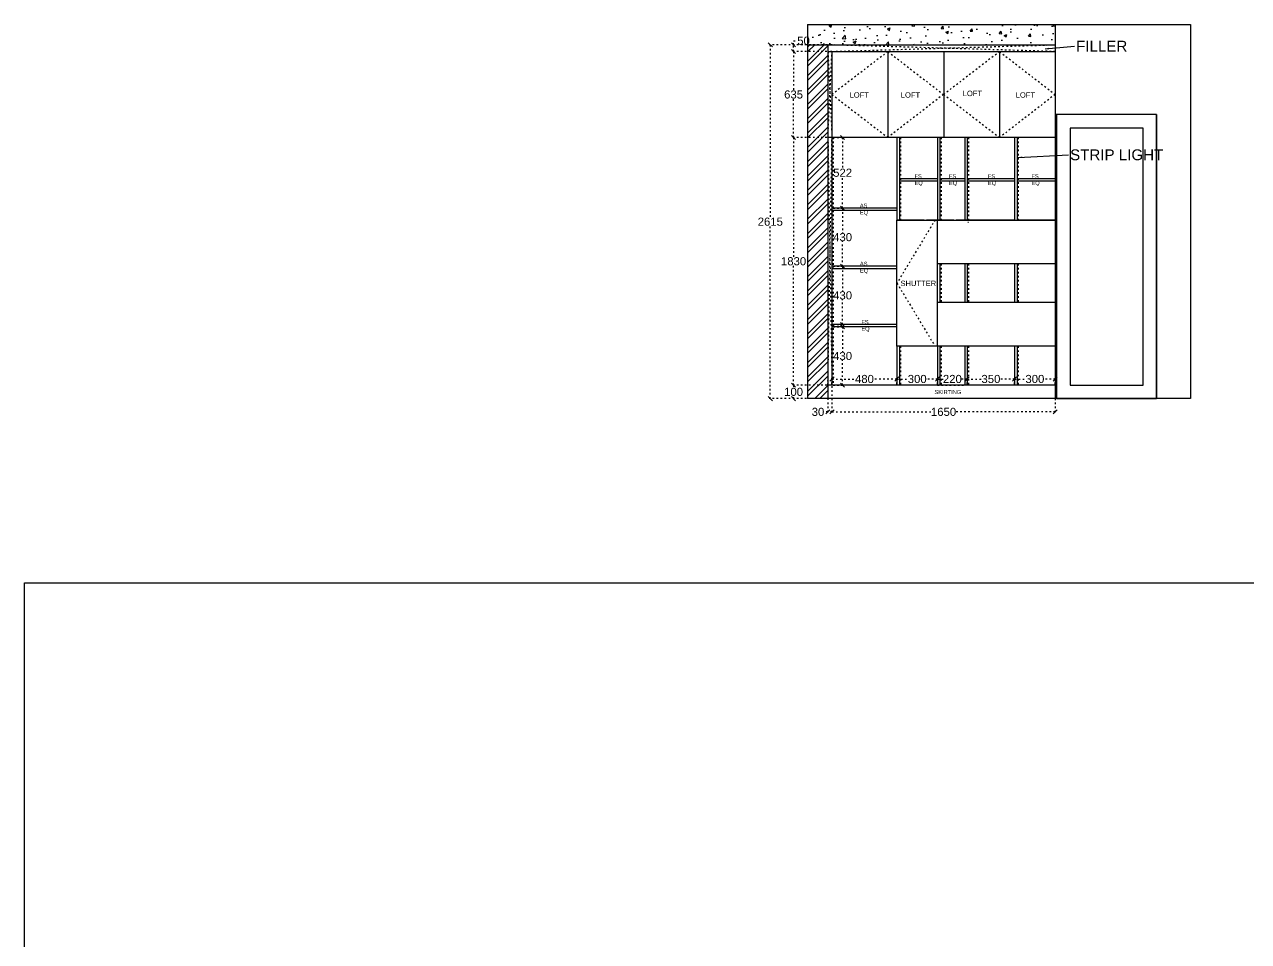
# Model space of a CAD drawing. Header units: millimetres. Extents: x 220712 to 1505573, y -354410 to 241923.
# Drawn here: x 268734 to 277783, y 126636 to 133413 of the extents above; entities that cross this region are included whole.
import ezdxf

# ---------------------------------------------------------------- set-up
doc = ezdxf.new("R2010")
doc.units = ezdxf.units.MM
doc.header["$MEASUREMENT"] = 0
doc.linetypes.add('ACAD_ISO03W100', pattern=[30, 12, -18])
doc.layers.add('Walls', color=253, linetype='Continuous')
doc.layers.add('Words', color=7, linetype='Continuous')
doc.styles.get("Standard").update_dxf_attribs({"font": 'arial.ttf'})
doc.dimstyles.get("Standard").update_dxf_attribs({"dimtxt": 60, "dimasz": 30, "dimexe": 7.75, "dimexo": 8.13, "dimgap": 0.63, "dimtad": 0, "dimtih": 1, "dimtoh": 1, "dimdec": 0, "dimzin": 0, "dimtxsty": 'Standard', "dimblk": 'OBLIQUE', "dimcen": 2.25, "dimclrd": 1, "dimclre": 1, "dimclrt": 1, "dimadec": 0, "dimazin": 0, "dimtfac": 1, "dimtdec": 0, "dimtofl": 0, "dimtmove": 0, "dimatfit": 3, "dimfxl": 1, "dimtolj": 1, "dimtzin": 0, "dimlwd": 30, "dimarcsym": 0})

# ---------------------------------------------------------------- blocks, each defined once
blk = doc.blocks.new('_Oblique')
at = {"color": 0, "linetype": 'ByBlock', "lineweight": -2}
blk.add_line((-0.5, -0.5), (0.5, 0.5), dxfattribs=at)
blk = doc.blocks.new('*D1237')
at = {"layer": 'Defpoints', "color": 0, "linetype": 'ACAD_ISO03W100', "transparency": 16777216}
for p in [(274419.8, 130748.2), (274673.8, 130748.2), (274673.8, 130648.2)]:
    blk.add_point(p, dxfattribs=at)
at = {"layer": 'Walls', "color": 1, "linetype": 'ACAD_ISO03W100', "lineweight": -2, "transparency": 16777216}
for p, q in [((274665.7, 130748.2), (274412.1, 130748.2)), ((274665.7, 130648.2), (274412.1, 130648.2))]:
    blk.add_line(p, q, dxfattribs=at)
at = {"layer": 'Walls', "color": 1, "linetype": 'ACAD_ISO03W100', "lineweight": 30, "transparency": 16777216}
for p, q in [((274419.8, 130748.2), (274419.8, 130729.4)), ((274419.8, 130648.2), (274419.8, 130666.9))]:
    blk.add_line(p, q, dxfattribs=at)
at = {"layer": 'Walls', "color": 1, "linetype": 'ACAD_ISO03W100', "lineweight": 30, "transparency": 16777216, "xscale": 30, "yscale": 30, "zscale": 30}
for p, rotation in [((274419.8, 130748.2), 90), ((274419.8, 130648.2), 270)]:
    blk.add_blockref('_Oblique', p, dxfattribs=dict(at, rotation=rotation))
at = {"layer": 'Walls', "color": 1, "linetype": 'ACAD_ISO03W100', "transparency": 16777216, "insert": (274419.8, 130698.2), "char_height": 60, "attachment_point": 5}
blk.add_mtext('\\A1;100', dxfattribs=at)
blk = doc.blocks.new('*D1238')
at = {"layer": 'Defpoints', "color": 0, "linetype": 'ACAD_ISO03W100', "transparency": 16777216}
for p in [(274419.8, 132578.2), (274673.8, 132578.2), (274673.8, 130748.2)]:
    blk.add_point(p, dxfattribs=at)
at = {"layer": 'Walls', "color": 1, "linetype": 'ACAD_ISO03W100', "lineweight": -2, "transparency": 16777216}
for p, q in [((274665.7, 132578.2), (274412.1, 132578.2)), ((274665.7, 130748.2), (274412.1, 130748.2))]:
    blk.add_line(p, q, dxfattribs=at)
at = {"layer": 'Walls', "color": 1, "linetype": 'ACAD_ISO03W100', "lineweight": 30, "transparency": 16777216}
for p, q in [((274419.8, 132578.2), (274419.8, 131694.4)), ((274419.8, 130748.2), (274419.8, 131631.9))]:
    blk.add_line(p, q, dxfattribs=at)
at = {"layer": 'Walls', "color": 1, "linetype": 'ACAD_ISO03W100', "lineweight": 30, "transparency": 16777216, "xscale": 30, "yscale": 30, "zscale": 30}
for p, rotation in [((274419.8, 132578.2), 90), ((274419.8, 130748.2), 270)]:
    blk.add_blockref('_Oblique', p, dxfattribs=dict(at, rotation=rotation))
at = {"layer": 'Walls', "color": 1, "linetype": 'ACAD_ISO03W100', "transparency": 16777216, "insert": (274419.8, 131663.2), "char_height": 60, "attachment_point": 5}
blk.add_mtext('\\A1;1830', dxfattribs=at)
blk = doc.blocks.new('*D1239')
at = {"layer": 'Defpoints', "color": 0, "linetype": 'ACAD_ISO03W100', "transparency": 16777216}
for p in [(274419.8, 133213.2), (274673.8, 133213.2), (274673.8, 132578.2)]:
    blk.add_point(p, dxfattribs=at)
at = {"layer": 'Walls', "color": 1, "linetype": 'ACAD_ISO03W100', "lineweight": -2, "transparency": 16777216}
for p, q in [((274665.7, 133213.2), (274412.1, 133213.2)), ((274665.7, 132578.2), (274412.1, 132578.2))]:
    blk.add_line(p, q, dxfattribs=at)
at = {"layer": 'Walls', "color": 1, "linetype": 'ACAD_ISO03W100', "lineweight": 30, "transparency": 16777216}
for p, q in [((274419.8, 133213.2), (274419.8, 132926.9)), ((274419.8, 132578.2), (274419.8, 132864.4))]:
    blk.add_line(p, q, dxfattribs=at)
at = {"layer": 'Walls', "color": 1, "linetype": 'ACAD_ISO03W100', "lineweight": 30, "transparency": 16777216, "xscale": 30, "yscale": 30, "zscale": 30}
for p, rotation in [((274419.8, 133213.2), 90), ((274419.8, 132578.2), 270)]:
    blk.add_blockref('_Oblique', p, dxfattribs=dict(at, rotation=rotation))
at = {"layer": 'Walls', "color": 1, "linetype": 'ACAD_ISO03W100', "transparency": 16777216, "insert": (274419.8, 132895.7), "char_height": 60, "attachment_point": 5}
blk.add_mtext('\\A1;635', dxfattribs=at)
blk = doc.blocks.new('*D1240')
at = {"layer": 'Defpoints', "color": 0, "linetype": 'ACAD_ISO03W100', "transparency": 16777216}
for p in [(274419.8, 133263.1), (274675.3, 133263.1), (274673.8, 133213.2)]:
    blk.add_point(p, dxfattribs=at)
at = {"layer": 'Walls', "color": 1, "linetype": 'ACAD_ISO03W100', "lineweight": -2, "transparency": 16777216}
for p, q in [((274667.2, 133263.1), (274412.1, 133263.1)), ((274665.7, 133213.2), (274412.1, 133213.2))]:
    blk.add_line(p, q, dxfattribs=at)
at = {"layer": 'Walls', "color": 1, "linetype": 'ACAD_ISO03W100', "lineweight": 30, "transparency": 16777216}
for p, q in [((274419.8, 133263.1), (274419.8, 133293.1)), ((274419.8, 133293.1), (274449.8, 133293.1)), ((274419.8, 133213.2), (274419.8, 133263.1))]:
    blk.add_line(p, q, dxfattribs=at)
at = {"layer": 'Walls', "color": 1, "linetype": 'ACAD_ISO03W100', "lineweight": 30, "transparency": 16777216, "xscale": 30, "yscale": 30, "zscale": 30}
for p, rotation in [((274419.8, 133263.1), 90), ((274419.8, 133213.2), 270)]:
    blk.add_blockref('_Oblique', p, dxfattribs=dict(at, rotation=rotation))
at = {"layer": 'Walls', "color": 1, "linetype": 'ACAD_ISO03W100', "transparency": 16777216, "insert": (274493.3, 133293.1), "char_height": 60, "attachment_point": 5}
blk.add_mtext('\\A1;50', dxfattribs=at)
blk = doc.blocks.new('*D1241')
at = {"layer": 'Defpoints', "color": 0, "linetype": 'ACAD_ISO03W100', "transparency": 16777216}
for p in [(274673.8, 130748.6), (274703.8, 130748.2), (274673.8, 130550.2)]:
    blk.add_point(p, dxfattribs=at)
at = {"layer": 'Walls', "color": 1, "linetype": 'ACAD_ISO03W100', "lineweight": -2, "transparency": 16777216}
for p, q in [((274673.8, 130740.5), (274673.8, 130542.4)), ((274703.8, 130740), (274703.8, 130542.4))]:
    blk.add_line(p, q, dxfattribs=at)
at = {"layer": 'Walls', "color": 1, "linetype": 'ACAD_ISO03W100', "lineweight": 30, "transparency": 16777216}
for p, q in [((274673.8, 130550.2), (274643.8, 130550.2)), ((274703.8, 130550.2), (274673.8, 130550.2))]:
    blk.add_line(p, q, dxfattribs=at)
at = {"layer": 'Walls', "color": 1, "linetype": 'ACAD_ISO03W100', "lineweight": 30, "transparency": 16777216, "xscale": 30, "yscale": 30, "zscale": 30, "rotation": 180}
blk.add_blockref('_Oblique', (274673.8, 130550.2), dxfattribs=at)
at = {"layer": 'Walls', "color": 1, "linetype": 'ACAD_ISO03W100', "lineweight": 30, "transparency": 16777216, "xscale": 30, "yscale": 30, "zscale": 30}
blk.add_blockref('_Oblique', (274703.8, 130550.2), dxfattribs=at)
at = {"layer": 'Walls', "color": 1, "linetype": 'ACAD_ISO03W100', "transparency": 16777216, "insert": (274600.4, 130550.2), "char_height": 60, "attachment_point": 5}
blk.add_mtext('\\A1;30', dxfattribs=at)
blk = doc.blocks.new('*D1242')
at = {"layer": 'Defpoints', "color": 0, "linetype": 'ACAD_ISO03W100', "transparency": 16777216}
for p in [(274703.8, 130748.2), (276353.8, 130748.2), (276353.8, 130550.2)]:
    blk.add_point(p, dxfattribs=at)
at = {"layer": 'Walls', "color": 1, "linetype": 'ACAD_ISO03W100', "lineweight": -2, "transparency": 16777216}
for p, q in [((274703.8, 130740), (274703.8, 130542.4)), ((276353.8, 130740), (276353.8, 130542.4))]:
    blk.add_line(p, q, dxfattribs=at)
at = {"layer": 'Walls', "color": 1, "linetype": 'ACAD_ISO03W100', "lineweight": 30, "transparency": 16777216}
for p, q in [((274703.8, 130550.2), (275441.5, 130550.2)), ((276353.8, 130550.2), (275616.1, 130550.2))]:
    blk.add_line(p, q, dxfattribs=at)
at = {"layer": 'Walls', "color": 1, "linetype": 'ACAD_ISO03W100', "lineweight": 30, "transparency": 16777216, "xscale": 30, "yscale": 30, "zscale": 30, "rotation": 180}
blk.add_blockref('_Oblique', (274703.8, 130550.2), dxfattribs=at)
at = {"layer": 'Walls', "color": 1, "linetype": 'ACAD_ISO03W100', "lineweight": 30, "transparency": 16777216, "xscale": 30, "yscale": 30, "zscale": 30}
blk.add_blockref('_Oblique', (276353.8, 130550.2), dxfattribs=at)
at = {"layer": 'Walls', "color": 1, "linetype": 'ACAD_ISO03W100', "transparency": 16777216, "insert": (275528.8, 130550.2), "char_height": 60, "attachment_point": 5}
blk.add_mtext('\\A1;1650', dxfattribs=at)
blk = doc.blocks.new('*D1232')
at = {"layer": 'Defpoints', "color": 0, "linetype": 'ACAD_ISO03W100', "transparency": 16777216}
for p in [(275183.8, 130793.2), (274703.8, 130748.2), (275183.8, 130748.2)]:
    blk.add_point(p, dxfattribs=at)
at = {"layer": 'Walls', "color": 1, "linetype": 'ACAD_ISO03W100', "lineweight": -2, "transparency": 16777216}
for p, q in [((274703.8, 130756.3), (274703.8, 130800.9)), ((275183.8, 130756.3), (275183.8, 130800.9))]:
    blk.add_line(p, q, dxfattribs=at)
at = {"layer": 'Walls', "color": 1, "linetype": 'ACAD_ISO03W100', "lineweight": 30, "transparency": 16777216}
for p, q in [((274703.8, 130793.2), (274875.8, 130793.2)), ((275183.8, 130793.2), (275011.8, 130793.2))]:
    blk.add_line(p, q, dxfattribs=at)
at = {"layer": 'Walls', "color": 1, "linetype": 'ACAD_ISO03W100', "lineweight": 30, "transparency": 16777216, "xscale": 30, "yscale": 30, "zscale": 30, "rotation": 180}
blk.add_blockref('_Oblique', (274703.8, 130793.2), dxfattribs=at)
at = {"layer": 'Walls', "color": 1, "linetype": 'ACAD_ISO03W100', "lineweight": 30, "transparency": 16777216, "xscale": 30, "yscale": 30, "zscale": 30}
blk.add_blockref('_Oblique', (275183.8, 130793.2), dxfattribs=at)
at = {"layer": 'Walls', "color": 1, "linetype": 'ACAD_ISO03W100', "transparency": 16777216, "insert": (274943.8, 130793.2), "char_height": 60, "attachment_point": 5}
blk.add_mtext('\\A1;480', dxfattribs=at)
blk = doc.blocks.new('*D1233')
at = {"layer": 'Defpoints', "color": 0, "linetype": 'ACAD_ISO03W100', "transparency": 16777216}
for p in [(275483.8, 130793.2), (275183.8, 130748.2), (275483.8, 130748.2)]:
    blk.add_point(p, dxfattribs=at)
at = {"layer": 'Walls', "color": 1, "linetype": 'ACAD_ISO03W100', "lineweight": -2, "transparency": 16777216}
for p, q in [((275183.8, 130756.3), (275183.8, 130800.9)), ((275483.8, 130756.3), (275483.8, 130800.9))]:
    blk.add_line(p, q, dxfattribs=at)
at = {"layer": 'Walls', "color": 1, "linetype": 'ACAD_ISO03W100', "lineweight": 30, "transparency": 16777216}
for p, q in [((275183.8, 130793.2), (275267, 130793.2)), ((275483.8, 130793.2), (275400.6, 130793.2))]:
    blk.add_line(p, q, dxfattribs=at)
at = {"layer": 'Walls', "color": 1, "linetype": 'ACAD_ISO03W100', "lineweight": 30, "transparency": 16777216, "xscale": 30, "yscale": 30, "zscale": 30, "rotation": 180}
blk.add_blockref('_Oblique', (275183.8, 130793.2), dxfattribs=at)
at = {"layer": 'Walls', "color": 1, "linetype": 'ACAD_ISO03W100', "lineweight": 30, "transparency": 16777216, "xscale": 30, "yscale": 30, "zscale": 30}
blk.add_blockref('_Oblique', (275483.8, 130793.2), dxfattribs=at)
at = {"layer": 'Walls', "color": 1, "linetype": 'ACAD_ISO03W100', "transparency": 16777216, "insert": (275333.8, 130793.2), "char_height": 60, "attachment_point": 5}
blk.add_mtext('\\A1;300', dxfattribs=at)
blk = doc.blocks.new('*D1243')
at = {"layer": 'Defpoints', "color": 0, "linetype": 'ACAD_ISO03W100', "transparency": 16777216}
for p in [(276053.8, 130793.2), (275703.8, 130748.2), (276053.8, 130748.2)]:
    blk.add_point(p, dxfattribs=at)
at = {"layer": 'Walls', "color": 1, "linetype": 'ACAD_ISO03W100', "lineweight": -2, "transparency": 16777216}
for p, q in [((275703.8, 130756.3), (275703.8, 130800.9)), ((276053.8, 130756.3), (276053.8, 130800.9))]:
    blk.add_line(p, q, dxfattribs=at)
at = {"layer": 'Walls', "color": 1, "linetype": 'ACAD_ISO03W100', "lineweight": 30, "transparency": 16777216}
for p, q in [((275703.8, 130793.2), (275812, 130793.2)), ((276053.8, 130793.2), (275945.6, 130793.2))]:
    blk.add_line(p, q, dxfattribs=at)
at = {"layer": 'Walls', "color": 1, "linetype": 'ACAD_ISO03W100', "lineweight": 30, "transparency": 16777216, "xscale": 30, "yscale": 30, "zscale": 30, "rotation": 180}
blk.add_blockref('_Oblique', (275703.8, 130793.2), dxfattribs=at)
at = {"layer": 'Walls', "color": 1, "linetype": 'ACAD_ISO03W100', "lineweight": 30, "transparency": 16777216, "xscale": 30, "yscale": 30, "zscale": 30}
blk.add_blockref('_Oblique', (276053.8, 130793.2), dxfattribs=at)
at = {"layer": 'Walls', "color": 1, "linetype": 'ACAD_ISO03W100', "transparency": 16777216, "insert": (275878.8, 130793.2), "char_height": 60, "attachment_point": 5}
blk.add_mtext('\\A1;350', dxfattribs=at)
blk = doc.blocks.new('*D1234')
at = {"layer": 'Defpoints', "color": 0, "linetype": 'ACAD_ISO03W100', "transparency": 16777216}
for p in [(276353.8, 130793.2), (276053.8, 130748.2), (276353.8, 130748.2)]:
    blk.add_point(p, dxfattribs=at)
at = {"layer": 'Walls', "color": 1, "linetype": 'ACAD_ISO03W100', "lineweight": -2, "transparency": 16777216}
for p, q in [((276053.8, 130756.3), (276053.8, 130800.9)), ((276353.8, 130756.3), (276353.8, 130800.9))]:
    blk.add_line(p, q, dxfattribs=at)
at = {"layer": 'Walls', "color": 1, "linetype": 'ACAD_ISO03W100', "lineweight": 30, "transparency": 16777216}
for p, q in [((276053.8, 130793.2), (276137, 130793.2)), ((276353.8, 130793.2), (276270.6, 130793.2))]:
    blk.add_line(p, q, dxfattribs=at)
at = {"layer": 'Walls', "color": 1, "linetype": 'ACAD_ISO03W100', "lineweight": 30, "transparency": 16777216, "xscale": 30, "yscale": 30, "zscale": 30, "rotation": 180}
blk.add_blockref('_Oblique', (276053.8, 130793.2), dxfattribs=at)
at = {"layer": 'Walls', "color": 1, "linetype": 'ACAD_ISO03W100', "lineweight": 30, "transparency": 16777216, "xscale": 30, "yscale": 30, "zscale": 30}
blk.add_blockref('_Oblique', (276353.8, 130793.2), dxfattribs=at)
at = {"layer": 'Walls', "color": 1, "linetype": 'ACAD_ISO03W100', "transparency": 16777216, "insert": (276203.8, 130793.2), "char_height": 60, "attachment_point": 5}
blk.add_mtext('\\A1;300', dxfattribs=at)
blk = doc.blocks.new('*D1235')
at = {"layer": 'Defpoints', "color": 0, "linetype": 'ACAD_ISO03W100', "transparency": 16777216}
for p in [(274703.8, 131178.2), (274782.3, 131178.2), (274703.8, 130748.2)]:
    blk.add_point(p, dxfattribs=at)
at = {"layer": 'Walls', "color": 1, "linetype": 'ACAD_ISO03W100', "lineweight": -2, "transparency": 16777216}
for p, q in [((274712, 131178.2), (274790.1, 131178.2)), ((274712, 130748.2), (274790.1, 130748.2))]:
    blk.add_line(p, q, dxfattribs=at)
at = {"layer": 'Walls', "color": 1, "linetype": 'ACAD_ISO03W100', "lineweight": 30, "transparency": 16777216}
for p, q in [((274782.3, 131178.2), (274782.3, 130994.4)), ((274782.3, 130748.2), (274782.3, 130931.9))]:
    blk.add_line(p, q, dxfattribs=at)
at = {"layer": 'Walls', "color": 1, "linetype": 'ACAD_ISO03W100', "lineweight": 30, "transparency": 16777216, "xscale": 30, "yscale": 30, "zscale": 30}
for p, rotation in [((274782.3, 131178.2), 90), ((274782.3, 130748.2), 270)]:
    blk.add_blockref('_Oblique', p, dxfattribs=dict(at, rotation=rotation))
at = {"layer": 'Walls', "color": 1, "linetype": 'ACAD_ISO03W100', "transparency": 16777216, "insert": (274782.3, 130963.2), "char_height": 60, "attachment_point": 5}
blk.add_mtext('\\A1;430', dxfattribs=at)
blk = doc.blocks.new('*D1244')
at = {"layer": 'Defpoints', "color": 0, "linetype": 'ACAD_ISO03W100', "transparency": 16777216}
for p in [(274703.8, 131626.2), (274782.3, 131626.2), (274703.8, 131196.2)]:
    blk.add_point(p, dxfattribs=at)
at = {"layer": 'Walls', "color": 1, "linetype": 'ACAD_ISO03W100', "lineweight": -2, "transparency": 16777216}
for p, q in [((274712, 131626.2), (274790.1, 131626.2)), ((274712, 131196.2), (274790.1, 131196.2))]:
    blk.add_line(p, q, dxfattribs=at)
at = {"layer": 'Walls', "color": 1, "linetype": 'ACAD_ISO03W100', "lineweight": 30, "transparency": 16777216}
for p, q in [((274782.3, 131626.2), (274782.3, 131442.4)), ((274782.3, 131196.2), (274782.3, 131379.9))]:
    blk.add_line(p, q, dxfattribs=at)
at = {"layer": 'Walls', "color": 1, "linetype": 'ACAD_ISO03W100', "lineweight": 30, "transparency": 16777216, "xscale": 30, "yscale": 30, "zscale": 30}
for p, rotation in [((274782.3, 131626.2), 90), ((274782.3, 131196.2), 270)]:
    blk.add_blockref('_Oblique', p, dxfattribs=dict(at, rotation=rotation))
at = {"layer": 'Walls', "color": 1, "linetype": 'ACAD_ISO03W100', "transparency": 16777216, "insert": (274782.3, 131411.2), "char_height": 60, "attachment_point": 5}
blk.add_mtext('\\A1;430', dxfattribs=at)
blk = doc.blocks.new('*D1236')
at = {"layer": 'Defpoints', "color": 0, "linetype": 'ACAD_ISO03W100', "transparency": 16777216}
for p in [(274703.8, 132056.2), (274782.3, 132056.2), (274703.8, 131626.2)]:
    blk.add_point(p, dxfattribs=at)
at = {"layer": 'Walls', "color": 1, "linetype": 'ACAD_ISO03W100', "lineweight": -2, "transparency": 16777216}
for p, q in [((274712, 132056.2), (274790.1, 132056.2)), ((274712, 131626.2), (274790.1, 131626.2))]:
    blk.add_line(p, q, dxfattribs=at)
at = {"layer": 'Walls', "color": 1, "linetype": 'ACAD_ISO03W100', "lineweight": 30, "transparency": 16777216}
for p, q in [((274782.3, 132056.2), (274782.3, 131872.4)), ((274782.3, 131626.2), (274782.3, 131809.9))]:
    blk.add_line(p, q, dxfattribs=at)
at = {"layer": 'Walls', "color": 1, "linetype": 'ACAD_ISO03W100', "lineweight": 30, "transparency": 16777216, "xscale": 30, "yscale": 30, "zscale": 30}
for p, rotation in [((274782.3, 132056.2), 90), ((274782.3, 131626.2), 270)]:
    blk.add_blockref('_Oblique', p, dxfattribs=dict(at, rotation=rotation))
at = {"layer": 'Walls', "color": 1, "linetype": 'ACAD_ISO03W100', "transparency": 16777216, "insert": (274782.3, 131841.2), "char_height": 60, "attachment_point": 5}
blk.add_mtext('\\A1;430', dxfattribs=at)
blk = doc.blocks.new('*D1245')
at = {"layer": 'Defpoints', "color": 0, "linetype": 'ACAD_ISO03W100', "transparency": 16777216}
for p in [(274523.8, 133263.2), (274247.8, 130648.2), (274673.8, 130648.2)]:
    blk.add_point(p, dxfattribs=at)
at = {"layer": 'Walls', "color": 1, "linetype": 'ACAD_ISO03W100', "lineweight": -2, "transparency": 16777216}
for p, q in [((274515.7, 133263.2), (274240.1, 133263.2)), ((274665.7, 130648.2), (274240.1, 130648.2))]:
    blk.add_line(p, q, dxfattribs=at)
at = {"layer": 'Walls', "color": 1, "linetype": 'ACAD_ISO03W100', "lineweight": 30, "transparency": 16777216}
for p, q in [((274247.8, 133263.2), (274247.8, 131986.9)), ((274247.8, 130648.2), (274247.8, 131924.4))]:
    blk.add_line(p, q, dxfattribs=at)
at = {"layer": 'Walls', "color": 1, "linetype": 'ACAD_ISO03W100', "lineweight": 30, "transparency": 16777216, "xscale": 30, "yscale": 30, "zscale": 30}
for p, rotation in [((274247.8, 133263.2), 90), ((274247.8, 130648.2), 270)]:
    blk.add_blockref('_Oblique', p, dxfattribs=dict(at, rotation=rotation))
at = {"layer": 'Walls', "color": 1, "linetype": 'ACAD_ISO03W100', "transparency": 16777216, "insert": (274247.8, 131955.7), "char_height": 60, "attachment_point": 5}
blk.add_mtext('\\A1;2615', dxfattribs=at)
blk = doc.blocks.new('*D1246')
at = {"layer": 'Defpoints', "color": 0, "linetype": 'ACAD_ISO03W100', "transparency": 16777216}
for p in [(275703.8, 130793.2), (275483.8, 130748.2), (275703.8, 130748.2)]:
    blk.add_point(p, dxfattribs=at)
at = {"layer": 'Walls', "color": 1, "linetype": 'ACAD_ISO03W100', "lineweight": -2, "transparency": 16777216}
for p, q in [((275483.8, 130756.3), (275483.8, 130800.9)), ((275703.8, 130756.3), (275703.8, 130800.9))]:
    blk.add_line(p, q, dxfattribs=at)
at = {"layer": 'Walls', "color": 1, "linetype": 'ACAD_ISO03W100', "lineweight": 30, "transparency": 16777216}
for p, q in [((275483.8, 130793.2), (275526.5, 130793.2)), ((275703.8, 130793.2), (275661.1, 130793.2))]:
    blk.add_line(p, q, dxfattribs=at)
at = {"layer": 'Walls', "color": 1, "linetype": 'ACAD_ISO03W100', "lineweight": 30, "transparency": 16777216, "xscale": 30, "yscale": 30, "zscale": 30, "rotation": 180}
blk.add_blockref('_Oblique', (275483.8, 130793.2), dxfattribs=at)
at = {"layer": 'Walls', "color": 1, "linetype": 'ACAD_ISO03W100', "lineweight": 30, "transparency": 16777216, "xscale": 30, "yscale": 30, "zscale": 30}
blk.add_blockref('_Oblique', (275703.8, 130793.2), dxfattribs=at)
at = {"layer": 'Walls', "color": 1, "linetype": 'ACAD_ISO03W100', "transparency": 16777216, "insert": (275593.8, 130793.2), "char_height": 60, "attachment_point": 5}
blk.add_mtext('\\A1;220', dxfattribs=at)
blk = doc.blocks.new('*D1247')
at = {"layer": 'Defpoints', "color": 0, "linetype": 'ACAD_ISO03W100', "transparency": 16777216}
for p in [(274703.8, 132578.2), (274782.3, 132578.2), (274703.8, 132056.2)]:
    blk.add_point(p, dxfattribs=at)
at = {"layer": 'Walls', "color": 1, "linetype": 'ACAD_ISO03W100', "lineweight": -2, "transparency": 16777216}
for p, q in [((274712, 132578.2), (274790.1, 132578.2)), ((274712, 132056.2), (274790.1, 132056.2))]:
    blk.add_line(p, q, dxfattribs=at)
at = {"layer": 'Walls', "color": 1, "linetype": 'ACAD_ISO03W100', "lineweight": 30, "transparency": 16777216}
for p, q in [((274782.3, 132578.2), (274782.3, 132348.4)), ((274782.3, 132056.2), (274782.3, 132285.9))]:
    blk.add_line(p, q, dxfattribs=at)
at = {"layer": 'Walls', "color": 1, "linetype": 'ACAD_ISO03W100', "lineweight": 30, "transparency": 16777216, "xscale": 30, "yscale": 30, "zscale": 30}
for p, rotation in [((274782.3, 132578.2), 90), ((274782.3, 132056.2), 270)]:
    blk.add_blockref('_Oblique', p, dxfattribs=dict(at, rotation=rotation))
at = {"layer": 'Walls', "color": 1, "linetype": 'ACAD_ISO03W100', "transparency": 16777216, "insert": (274782.3, 132317.2), "char_height": 60, "attachment_point": 5}
blk.add_mtext('\\A1;522', dxfattribs=at)

msp = doc.modelspace()

# ---------------------------------------------------------------- hatches: boundary and pattern name
at = {"layer": 'Walls', "true_color": 0x939598}
h = msp.add_hatch(dxfattribs=at)
h.set_pattern_fill('AR-CONC', color=252, scale=30)
h.set_pattern_definition([(50, (546.33, 6912.65), (215.17805, -18.82564), [22.5, -247.5]), (355, (546.33, 6912.65), (-41.6254, 225.65764), [18, -198]), (100.451444, (564.26, 6911.09), (173.55265, 206.832), [19.12206, -210.34263]), (46.1842, (546.33, 6972.65), (320.1724, -49.65578), [33.75, -371.25]), (96.63564, (573, 6968.52), (280.39858, 292.23558), [28.6831, -315.51413]), (351.18416, (546.33, 6972.65), (280.3986, 292.23558), [27, -297]), (21, (576.33, 6957.65), (179.07212, -120.78567), [22.5, -247.5]), (326, (576.33, 6957.65), (72.9946, 217.54501), [18, -198]), (71.451445, (591.25, 6947.59), (252.06671, 96.75935), [19.12206, -210.34263]), (37.5, (546.33, 6912.655), (3.647957, 99.868156), [0, -195.6, 0, -201, 0, -198.75]), (7.5, (546.33, 6912.65), (78.92086, 118.323514), [0, -114.6, 0, -191.1, 0, -75.75]), (327.5, (479.43, 6912.655), (160.14673, -6.766462), [0, -75, 0, -234, 0, -310.5]), (317.5, (449.43, 6912.65), (174.95585, 30.031495), [0, -97.5, 0, -155.4, 0, -220.5])])
h.paths.add_polyline_path([(276353.8, 133413.2), (274523.8, 133413.2), (274523.8, 133263.2), (276353.8, 133263.2)])
at = {"layer": 'Walls', "true_color": 0xc7c8ca}
h = msp.add_hatch(dxfattribs=at)
h.set_pattern_fill('ANSI32', color=9, scale=200)
h.set_pattern_definition([(45, (546.33, 6912.655), (-53.033009, 53.033009), []), (45, (581.68, 6912.655), (-53.033009, 53.033009), [])])
h.paths.add_polyline_path([(274673.8, 133263.2), (274523.8, 133263.2), (274523.8, 130648.2), (274673.8, 130648.2)])

# ---------------------------------------------------------------- linework, layer by layer
at = {"layer": 'Walls', "color": 18, "true_color": 0x000000}
for p, q in [((274523.8, 133413.2), (277353.8, 133413.2)), ((274523.8, 133413.2), (274523.8, 130648.2)), ((276353.8, 133413.2), (276353.8, 132578.2)), ((277353.8, 133413.2), (277353.8, 130648.2)), ((274523.8, 133263.2), (276353.8, 133263.2)), ((274673.8, 133263.2), (274673.8, 130648.2)), ((274673.8, 133213.2), (276353.8, 133213.2)), ((274703.8, 133213.2), (274703.8, 130748.2)), ((275116.8, 133213.2), (275116.8, 132578.2)), ((275529.8, 133213.2), (275529.8, 132578.2)), ((275942.8, 133213.2), (275942.8, 132578.2)), ((276353.8, 132578.2), (274673.8, 132578.2)), ((275183.8, 132578.2), (275183.8, 131968.2)), ((275201.8, 132578.2), (275201.8, 131968.2)), ((275483.8, 132578.2), (275483.8, 131968.2)), ((275501.8, 132578.2), (275501.8, 131968.2)), ((275685.8, 132578.2), (275685.8, 131968.2)), ((275703.8, 132578.2), (275703.8, 131968.2)), ((276053.8, 132578.2), (276053.8, 131968.2)), ((276071.8, 132578.2), (276071.8, 131968.2)), ((276353.8, 132578.2), (276353.8, 130648.2)), ((275483.8, 132273.2), (275201.8, 132273.2)), ((275483.8, 132255.2), (275201.8, 132255.2)), ((275685.8, 132273.2), (275501.8, 132273.2)), ((275685.8, 132255.2), (275501.8, 132255.2)), ((276053.8, 132273.2), (275703.8, 132273.2)), ((276053.8, 132255.2), (275703.8, 132255.2)), ((276353.8, 132273.2), (276071.8, 132273.2)), ((276353.8, 132255.2), (276071.8, 132255.2)), ((275183.8, 132056.2), (274703.8, 132056.2)), ((275183.8, 132056.2), (274703.8, 132056.2)), ((275183.8, 132038.2), (274703.8, 132038.2)), ((275385.8, 131968.2), (275183.8, 131968.2)), ((275603.8, 131968.2), (275403.8, 131968.2)), ((276053.8, 131968.2), (275621.8, 131968.2)), ((276353.8, 131968.2), (276071.8, 131968.2)), ((275183.8, 131626.2), (274703.8, 131626.2)), ((275183.8, 131608.2), (274703.8, 131608.2)), ((275501.8, 131645.2), (275501.8, 131358.2)), ((276053.8, 131645.2), (275621.8, 131645.2)), ((275685.8, 131645.2), (275685.8, 131358.2)), ((275703.8, 131645.2), (275703.8, 131358.2)), ((276053.8, 131645.2), (276053.8, 131358.2)), ((276071.8, 131645.2), (276071.8, 131358.2)), ((276353.8, 131645.2), (276071.8, 131645.2)), ((275621.8, 131358.2), (275483.8, 131358.2)), ((276071.8, 131358.2), (275621.8, 131358.2)), ((276353.8, 131358.2), (276071.8, 131358.2)), ((276353.8, 131358.2), (276353.8, 131035.2)), ((275183.8, 131196.2), (274703.8, 131196.2)), ((275183.8, 131178.2), (274703.8, 131178.2)), ((275385.8, 131035.2), (275183.8, 131035.2)), ((275183.8, 131035.2), (275183.8, 130748.2)), ((275201.8, 131035.2), (275201.8, 130748.2)), ((276353.8, 131035.2), (275385.8, 131035.2)), ((275603.8, 131035.2), (275403.8, 131035.2)), ((275483.8, 131035.2), (275483.8, 130748.2)), ((275483.8, 131035.2), (275483.8, 130748.2)), ((275501.8, 131035.2), (275501.8, 130748.2)), ((275501.8, 131035.2), (275501.8, 130748.2)), ((276053.8, 131035.2), (275621.8, 131035.2)), ((275685.8, 131035.2), (275685.8, 130748.2)), ((275703.8, 131035.2), (275703.8, 130748.2)), ((275703.8, 131035.2), (275703.8, 130748.2)), ((276053.8, 131035.2), (276053.8, 130748.2)), ((276071.8, 131035.2), (276071.8, 130748.2)), ((276353.8, 131035.2), (276071.8, 131035.2)), ((276353.8, 130748.2), (274673.8, 130748.2)), ((277353.8, 130648.2), (274523.8, 130648.2))]:
    msp.add_line(p, q, dxfattribs=at)
at = {"layer": 'Walls', "color": 9, "true_color": 0xc7c8ca}
for q in [(276353.8, 132748.2), (277103.8, 130648.2)]:
    msp.add_line((277103.8, 132748.2), q, dxfattribs=at)
at = {"layer": 'Walls', "color": 40, "linetype": 'ACAD_ISO03W100', "true_color": 0xf8d731}
for p, q in [((274708.8, 132578.2), (274708.8, 130748.2)), ((274710.8, 132578.2), (274710.8, 130748.2)), ((274712.8, 132578.2), (274712.8, 130748.2)), ((275206.8, 132578.2), (275206.8, 131968.2)), ((275208.8, 132578.2), (275208.8, 131968.2)), ((275210.8, 132578.2), (275210.8, 131968.2)), ((275506.8, 132578.2), (275506.8, 131968.2)), ((275508.8, 132578.2), (275508.8, 131968.2)), ((275510.8, 132578.2), (275510.8, 131968.2)), ((275708.8, 132578.2), (275708.8, 131968.2)), ((275710.8, 132578.2), (275710.8, 131968.2)), ((275712.8, 132578.2), (275712.8, 131968.2)), ((276076.8, 132578.2), (276076.8, 131968.2)), ((276078.8, 132578.2), (276078.8, 131968.2)), ((276080.8, 132578.2), (276080.8, 131968.2)), ((275506.8, 131645.2), (275506.8, 131358.2)), ((275508.8, 131645.2), (275508.8, 131358.2)), ((275510.8, 131645.2), (275510.8, 131358.2)), ((275708.8, 131645.2), (275708.8, 131358.2)), ((275710.8, 131645.2), (275710.8, 131358.2)), ((275712.8, 131645.2), (275712.8, 131358.2)), ((276076.8, 131645.2), (276076.8, 131358.2)), ((276078.8, 131645.2), (276078.8, 131358.2)), ((276080.8, 131645.2), (276080.8, 131358.2)), ((275206.8, 131035.2), (275206.8, 130748.2)), ((275208.8, 131035.2), (275208.8, 130748.2)), ((275210.8, 131035.2), (275210.8, 130748.2)), ((275506.8, 131035.2), (275506.8, 130748.2)), ((275508.8, 131035.2), (275508.8, 130748.2)), ((275510.8, 131035.2), (275510.8, 130748.2)), ((275708.8, 131035.2), (275708.8, 130748.2)), ((275710.8, 131035.2), (275710.8, 130748.2)), ((275712.8, 131035.2), (275712.8, 130748.2)), ((276076.8, 131035.2), (276076.8, 130748.2)), ((276078.8, 131035.2), (276078.8, 130748.2)), ((276080.8, 131035.2), (276080.8, 130748.2))]:
    msp.add_line(p, q, dxfattribs=at)
at = {"layer": 'Walls', "color": 9, "linetype": 'ACAD_ISO03W100', "true_color": 0xc7c8ca}
msp.add_line((275712.8, 131950.2), (275708.8, 131950.2), dxfattribs=at)
at = {"layer": 'Walls', "color": 240, "linetype": 'ACAD_ISO03W100', "true_color": 0xed1f24}
for points in [[(274673.8, 133213.2), (276353.8, 133263.2), (276353.8, 133213.2), (274673.8, 133263.2)], [(274673.8, 132578.2), (274703.8, 133213.2), (274673.8, 133213.2), (274703.8, 132578.2)], [(274673.8, 130748.2), (274703.8, 132578.2), (274673.8, 132578.2), (274703.8, 130748.2)]]:
    msp.add_lwpolyline(points, dxfattribs=at)
at = {"layer": 'Walls', "color": 252, "linetype": 'ACAD_ISO03W100', "true_color": 0x939598}
for points in [[(275116.8, 133213.2), (274703.8, 132895.7), (275116.8, 132578.2)], [(275116.8, 133213.2), (275527.8, 132895.7), (275116.8, 132578.2)], [(275942.8, 133213.2), (275529.8, 132895.7), (275942.8, 132578.2)], [(275942.8, 133213.2), (276353.8, 132895.7), (275942.8, 132578.2)], [(275465.8, 131968.2), (275183.8, 131501.7), (275465.8, 131035.2)]]:
    msp.add_lwpolyline(points, dxfattribs=at)
at = {"layer": 'Walls', "color": 9, "true_color": 0xc7c8ca}
for points in [[(277103.8, 132748.2), (276364.3, 132748.2), (276364.3, 130648.2), (277103.8, 130648.2)], [(277003.8, 132648.2), (276464.3, 132648.2), (276464.3, 130748.2), (277003.8, 130748.2)]]:
    msp.add_lwpolyline(points, close=True, dxfattribs=at)
at = {"layer": 'Walls', "color": 18, "true_color": 0x000000}
for points in [[(275483.8, 131035.2), (275183.8, 131035.2), (275183.8, 131968.2), (275483.8, 131968.2)], [(275483.8, 131968.2), (276353.8, 131968.2), (276353.8, 131645.2), (275483.8, 131645.2)], [(275483.8, 131035.2), (275483.8, 131968.2)]]:
    msp.add_lwpolyline(points, dxfattribs=at)
at = {"layer": 'Walls', "color": 9, "linetype": 'ACAD_ISO03W100', "true_color": 0xc7c8ca}
msp.add_lwpolyline([(275483.8, 130748.2), (275683.8, 130748.2)], dxfattribs=at)
at = {"layer": 'Walls', "color": 18, "true_color": 0x000000}
msp.add_lwpolyline([(268733.5, 129286.5), (303961.5, 129286.5), (303961.5, 107722.5), (268733.5, 107722.5)], close=True, dxfattribs=at)

# ---------------------------------------------------------------- texts
at = {"color": 7, "char_height": 40, "attachment_point": 1}
for s, insert in [('\\pxqc;LOFT', (274673.8, 132912.5)), ('\\pxqc;LOFT', (275052.8, 132912.5)), ('\\pxqc;LOFT', (275510.7, 132923.8)), ('\\pxqc;LOFT', (275902.3, 132912.5)), ('\\pxqc;SHUTTER', (275110.8, 131520))]:
    msp.add_mtext_dynamic_manual_height_columns(s, width=462.73, gutter_width=1213, heights=[0], dxfattribs=dict(at, insert=insert))
at = {"color": 18, "true_color": 0x000000, "insert": (275461.8, 130711.7), "char_height": 30, "attachment_point": 1}
msp.add_mtext_dynamic_manual_height_columns('SKIRTING', width=2764.543, gutter_width=1, heights=[238.1], dxfattribs=at)
at = {"layer": 'Words', "color": 0, "attachment_point": 1}
for s, width, heights, insert, char_height in [('FILLER', 958.319, [440.1], (276508.6, 133293.2), 80), ('STRIP LIGHT', 958.319, [440.1], (276464.3, 132490.2), 80), ('FS\\PEQ', 1178.022, [0], (275314, 132306.7), 30), ('FS\\PEQ', 1178.022, [0], (275568.5, 132306.7), 30), ('FS\\PEQ', 1178.022, [0], (275856.5, 132306.7), 30), ('FS\\PEQ', 1178.022, [0], (276178.8, 132306.7), 30), ('AS\\PEQ', 1178.022, [0], (274909.8, 132089.7), 30), ('AS\\PEQ', 1178.022, [0], (274910.3, 131659.7), 30), ('FS\\PEQ', 1178.022, [0], (274921.3, 131229.7), 30)]:
    msp.add_mtext_dynamic_manual_height_columns(s, width=width, gutter_width=866.4, heights=heights, dxfattribs=dict(at, insert=insert, char_height=char_height))

# ---------------------------------------------------------------- dimensions: what is measured, and where the dimension line sits
at = {"layer": 'Walls', "color": 9, "linetype": 'ACAD_ISO03W100', "true_color": 0xc7c8ca}
for base, p1, p2, picture, middle in [((274419.8, 133263.1), (274673.8, 133213.2), (274675.3, 133263.1), '*D1240', (274493.3, 133293.1)), ((274247.8, 130648.2), (274523.8, 133263.2), (274673.8, 130648.2), '*D1245', (274247.8, 131955.7)), ((274419.8, 133213.2), (274673.8, 132578.2), (274673.8, 133213.2), '*D1239', (274419.8, 132895.7)), ((274419.8, 132578.2), (274673.8, 130748.2), (274673.8, 132578.2), '*D1238', (274419.8, 131663.2)), ((274782.3, 132578.2), (274703.8, 132056.2), (274703.8, 132578.2), '*D1247', (274782.3, 132317.2)), ((274782.3, 132056.2), (274703.8, 131626.2), (274703.8, 132056.2), '*D1236', (274782.3, 131841.2)), ((274782.3, 131626.2), (274703.8, 131196.2), (274703.8, 131626.2), '*D1244', (274782.3, 131411.2)), ((274782.3, 131178.2), (274703.8, 130748.2), (274703.8, 131178.2), '*D1235', (274782.3, 130963.2)), ((274419.8, 130748.2), (274673.8, 130648.2), (274673.8, 130748.2), '*D1237', (274419.8, 130698.2))]:
    dim = msp.add_linear_dim(base=base, p1=p1, p2=p2, angle=90, dimstyle='Standard', dxfattribs=at)
    dim.commit()
    dim.dimension.update_dxf_attribs({"geometry": picture, "text_midpoint": middle})
for base, p1, p2, picture, middle in [((275183.8, 130793.2), (274703.8, 130748.2), (275183.8, 130748.2), '*D1232', (274943.8, 130793.2)), ((275483.8, 130793.2), (275183.8, 130748.2), (275483.8, 130748.2), '*D1233', (275333.8, 130793.2)), ((275703.8, 130793.2), (275483.8, 130748.2), (275703.8, 130748.2), '*D1246', (275593.8, 130793.2)), ((276053.8, 130793.2), (275703.8, 130748.2), (276053.8, 130748.2), '*D1243', (275878.8, 130793.2)), ((276353.8, 130793.2), (276053.8, 130748.2), (276353.8, 130748.2), '*D1234', (276203.8, 130793.2)), ((274673.8, 130550.2), (274703.8, 130748.2), (274673.8, 130748.6), '*D1241', (274600.4, 130550.2)), ((276353.8, 130550.2), (274703.8, 130748.2), (276353.8, 130748.2), '*D1242', (275528.8, 130550.2))]:
    dim = msp.add_linear_dim(base=base, p1=p1, p2=p2, dimstyle='Standard', dxfattribs=at)
    dim.commit()
    dim.dimension.update_dxf_attribs({"geometry": picture, "text_midpoint": middle})

# ---------------------------------------------------------------- leaders
at = {"layer": 'Walls', "color": 252, "linetype": 'ByBlock', "true_color": 0x939598}
for points in [[(276279.8, 133234.2), (276497.6, 133254.1)], [(276080.8, 132431.2), (276453.3, 132451.1)]]:
    msp.add_leader(points, dimstyle='Standard', override={"dimgap": 0.63, "dimtad": 0}, dxfattribs=at)

doc.saveas('drawing.dxf')
